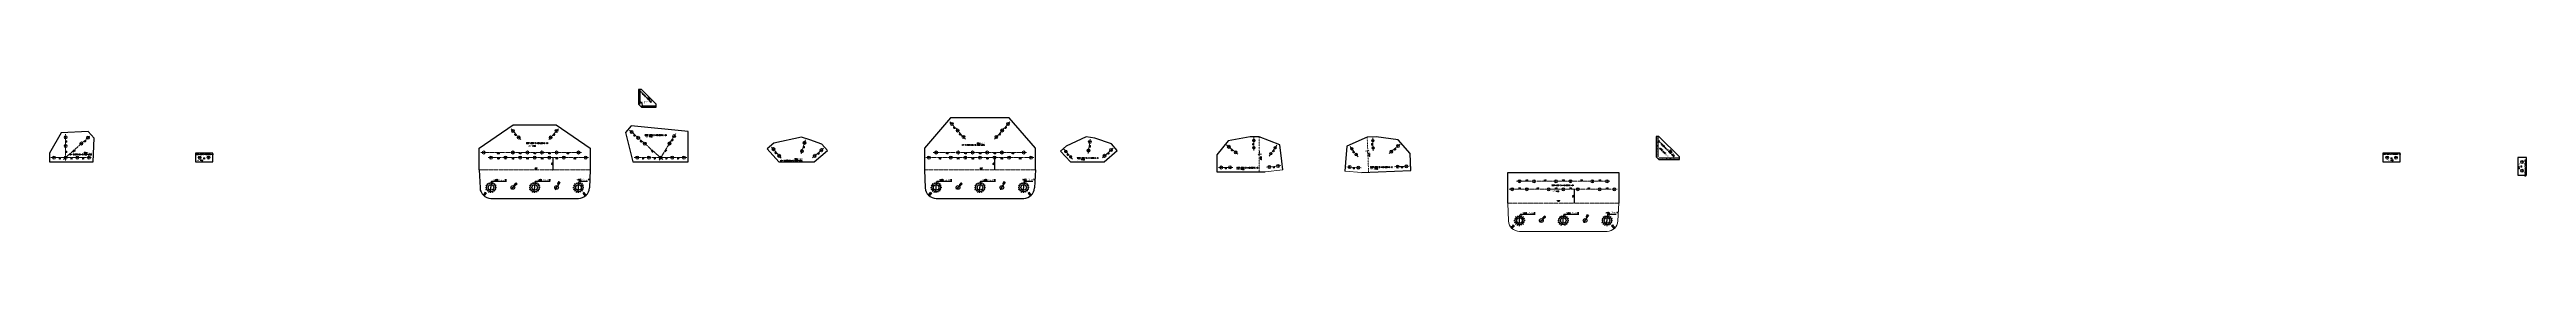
# Model space of a CAD drawing. Header units: millimetres. Extents: x -164 to 144402, y -33030 to 11430.
# Drawn here: x 54000 to 70985, y -15557 to -14581 of the extents above; entities that cross this region are included whole.
import ezdxf
from ezdxf.enums import TextEntityAlignment as Align

# ---------------------------------------------------------------- set-up
doc = ezdxf.new("R2010")
doc.units = ezdxf.units.MM
doc.header["$LTSCALE"] = 20
doc.header["$PDMODE"] = 1
doc.linetypes.add('DASHDOT2X', pattern=[1.75, 1.5, -0.125, 0, -0.125])
doc.linetypes.add('DIVIDE', pattern=[0.875, 0.5, -0.125, 0, -0.125, 0, -0.125])
for name, color, linetype, lineweight in [('1', 7, 'Continuous', 25), ('11', 3, 'Continuous', 13), ('12', 7, 'Continuous', 13), ('5', 1, 'Continuous', 13), ('7', 2, 'DASHDOT2X', 13), ('8', 3, 'DIVIDE', 13)]:
    doc.layers.add(name, color=color, linetype=linetype, lineweight=lineweight)
doc.styles.get("Standard").update_dxf_attribs({"font": 'simplex', "width": 0.7, "bigfont": 'gbhzfs.shx'})
doc.dimstyles.new('dimStyle3', dxfattribs={"dimtxt": 2.1, "dimasz": 1, "dimexe": 1.05, "dimexo": 0, "dimgap": 0.525, "dimtad": 1, "dimzin": 0, "dimdsep": 46, "dimtxsty": 'standard', "dimblk": 'OBLIQUE', "dimblk1": 'OBLIQUE', "dimblk2": 'OBLIQUE', "dimcen": 0.09, "dimadec": 0, "dimazin": 0, "dimtfac": 1, "dimtdec": 1, "dimtmove": 0, "dimatfit": 3, "dimfxl": 0, "dimtolj": 1, "dimtzin": 0, "dimarcsym": 0})

# ---------------------------------------------------------------- blocks, each defined once
blk = doc.blocks.new('M20')
for p, q in [((-0.5, 0), (0.5, 0)), ((0, -0.5), (0, 0.5))]:
    blk.add_line(p, q)
blk.add_circle((0, 0), 1)
blk = doc.blocks.new('M16')
for p, q in [((-0.7, -0.7), (0.7, 0.7)), ((-0.4, 0), (0.4, 0)), ((0, 0.4), (0, -0.4))]:
    blk.add_line(p, q)
blk.add_circle((0, 0), 1)
for radius in [0.8, 0.6, 0.4, 0.2]:
    blk.add_arc((0, 0), radius, 225, 45)
blk = doc.blocks.new('*D118')
at = {"layer": '1', "color": 0, "lineweight": -2}
for p, q in [((57451, -15050), (57450, -15050)), ((57451, -15052), (57451, -15132)), ((57451, -15135), (57450, -15135))]:
    blk.add_line(p, q, dxfattribs=at)
at = {"layer": '1', "color": 0}
for points in [[(57451, -15052), (57452, -15052), (57451, -15050)], [(57451, -15132), (57452, -15132), (57451, -15135)]]:
    blk.add_solid(points, dxfattribs=at)
at = {"layer": 'Defpoints', "color": 0}
for p in [(57451, -15050), (57451, -15135), (57451, -15135)]:
    blk.add_point(p, dxfattribs=at)
at = {"layer": '1', "color": 0, "insert": (57446, -15092), "char_height": 10, "attachment_point": 5, "rotation": 90}
blk.add_mtext('85', dxfattribs=at)
blk = doc.blocks.new('*D119')
at = {"layer": '1', "color": 0, "lineweight": -2}
for p, q in [((57165, -15264), (57163, -15266)), ((57167, -15263), (57187, -15246)), ((57206, -15230), (57189, -15245))]:
    blk.add_line(p, q, dxfattribs=at)
at = {"layer": '1', "color": 0}
for points in [[(57165, -15264), (57165, -15265), (57167, -15263)], [(57189, -15244), (57189, -15245), (57187, -15246)]]:
    blk.add_solid(points, dxfattribs=at)
at = {"layer": 'Defpoints', "color": 0}
for p in [(57167, -15263), (57187, -15246)]:
    blk.add_point(p, dxfattribs=at)
at = {"layer": '1', "color": 0, "insert": (57195, -15232), "char_height": 10, "attachment_point": 5, "rotation": 39.6855}
blk.add_mtext('∅26', dxfattribs=at)
blk = doc.blocks.new('*D120')
at = {"layer": '1', "color": 0, "lineweight": -2}
for p, q in [((57469, -15268), (57467, -15270)), ((57470, -15266), (57484, -15243)), ((57499, -15219), (57485, -15241))]:
    blk.add_line(p, q, dxfattribs=at)
at = {"layer": '1', "color": 0}
for points in [[(57468, -15268), (57469, -15268), (57470, -15266)], [(57485, -15241), (57485, -15242), (57484, -15243)]]:
    blk.add_solid(points, dxfattribs=at)
at = {"layer": 'Defpoints', "color": 0}
for p in [(57470, -15266), (57484, -15243)]:
    blk.add_point(p, dxfattribs=at)
at = {"layer": '1', "color": 0, "insert": (57490, -15224), "char_height": 10, "attachment_point": 5, "rotation": 58.3135}
blk.add_mtext('∅26', dxfattribs=at)
blk = doc.blocks.new('*D121')
at = {"layer": '1', "color": 0, "lineweight": -2}
blk.add_line((56995, -15294), (56981, -15311), dxfattribs=at)
at = {"layer": '1', "color": 0}
blk.add_solid([(56981, -15311), (56982, -15311), (56980, -15313)], dxfattribs=at)
at = {"layer": 'Defpoints', "color": 0}
for p in [(57027, -15255), (56980, -15313)]:
    blk.add_point(p, dxfattribs=at)
at = {"layer": '1', "color": 0, "insert": (56985, -15298), "char_height": 10, "attachment_point": 5, "rotation": 51.1197}
blk.add_mtext('R75', dxfattribs=at)
blk = doc.blocks.new('*D122')
at = {"layer": '1', "color": 0, "lineweight": -2}
blk.add_line((57658, -15295), (57671, -15312), dxfattribs=at)
at = {"layer": '1', "color": 0}
blk.add_solid([(57671, -15312), (57671, -15312), (57673, -15314)], dxfattribs=at)
at = {"layer": 'Defpoints', "color": 0}
for p in [(57627, -15255), (57673, -15314)]:
    blk.add_point(p, dxfattribs=at)
at = {"layer": '1', "color": 0, "insert": (57668, -15299), "char_height": 10, "attachment_point": 5, "rotation": 307.5801}
blk.add_mtext('R75', dxfattribs=at)
blk = doc.blocks.new('*D123')
at = {"layer": '1', "color": 0, "lineweight": -2}
blk.add_line((60711, -15295), (60724, -15312), dxfattribs=at)
at = {"layer": '1', "color": 0}
blk.add_solid([(60725, -15312), (60724, -15312), (60726, -15314)], dxfattribs=at)
at = {"layer": 'Defpoints', "color": 0}
for p in [(60680, -15255), (60726, -15314)]:
    blk.add_point(p, dxfattribs=at)
at = {"layer": '1', "color": 0, "insert": (60721, -15299), "char_height": 10, "attachment_point": 5, "rotation": 307.5801}
blk.add_mtext('R75', dxfattribs=at)
blk = doc.blocks.new('*D124')
at = {"layer": '1', "color": 0, "lineweight": -2}
blk.add_line((60048, -15294), (60034, -15311), dxfattribs=at)
at = {"layer": '1', "color": 0}
blk.add_solid([(60034, -15311), (60035, -15311), (60033, -15313)], dxfattribs=at)
at = {"layer": 'Defpoints', "color": 0}
for p in [(60080, -15255), (60033, -15313)]:
    blk.add_point(p, dxfattribs=at)
at = {"layer": '1', "color": 0, "insert": (60038, -15298), "char_height": 10, "attachment_point": 5, "rotation": 51.1197}
blk.add_mtext('R75', dxfattribs=at)
blk = doc.blocks.new('*D125')
at = {"layer": '1', "color": 0, "lineweight": -2}
for p, q in [((60522, -15268), (60521, -15270)), ((60523, -15266), (60537, -15243)), ((60552, -15219), (60538, -15241))]:
    blk.add_line(p, q, dxfattribs=at)
at = {"layer": '1', "color": 0}
for points in [[(60522, -15268), (60522, -15268), (60523, -15266)], [(60538, -15241), (60538, -15242), (60537, -15243)]]:
    blk.add_solid(points, dxfattribs=at)
at = {"layer": 'Defpoints', "color": 0}
for p in [(60523, -15266), (60537, -15243)]:
    blk.add_point(p, dxfattribs=at)
at = {"layer": '1', "color": 0, "insert": (60543, -15224), "char_height": 10, "attachment_point": 5, "rotation": 58.3135}
blk.add_mtext('∅26', dxfattribs=at)
blk = doc.blocks.new('*D126')
at = {"layer": '1', "color": 0, "lineweight": -2}
for p, q in [((60218, -15264), (60216, -15266)), ((60220, -15263), (60240, -15246)), ((60259, -15230), (60242, -15245))]:
    blk.add_line(p, q, dxfattribs=at)
at = {"layer": '1', "color": 0}
for points in [[(60218, -15264), (60218, -15265), (60220, -15263)], [(60242, -15244), (60242, -15245), (60240, -15246)]]:
    blk.add_solid(points, dxfattribs=at)
at = {"layer": 'Defpoints', "color": 0}
for p in [(60220, -15263), (60240, -15246)]:
    blk.add_point(p, dxfattribs=at)
at = {"layer": '1', "color": 0, "insert": (60248, -15232), "char_height": 10, "attachment_point": 5, "rotation": 39.6855}
blk.add_mtext('∅26', dxfattribs=at)
blk = doc.blocks.new('*D127')
at = {"layer": '1', "color": 0, "lineweight": -2}
for p, q in [((60479, -15050), (60479, -15050)), ((60480, -15052), (60480, -15132)), ((60479, -15135), (60479, -15135))]:
    blk.add_line(p, q, dxfattribs=at)
at = {"layer": '1', "color": 0}
for points in [[(60480, -15052), (60480, -15052), (60480, -15050)], [(60480, -15132), (60480, -15132), (60480, -15135)]]:
    blk.add_solid(points, dxfattribs=at)
at = {"layer": 'Defpoints', "color": 0}
for p in [(60480, -15050), (60480, -15135), (60480, -15135)]:
    blk.add_point(p, dxfattribs=at)
at = {"layer": '1', "color": 0, "insert": (60474, -15092), "char_height": 10, "attachment_point": 5, "rotation": 90}
blk.add_mtext('85', dxfattribs=at)
blk = doc.blocks.new('*D128')
at = {"layer": '1', "color": 0, "lineweight": -2}
for p, q in [((64218, -15492), (64216, -15494)), ((64220, -15490), (64240, -15474)), ((64259, -15458), (64242, -15472))]:
    blk.add_line(p, q, dxfattribs=at)
at = {"layer": '1', "color": 0}
for points in [[(64218, -15492), (64218, -15492), (64220, -15490)], [(64242, -15472), (64242, -15473), (64240, -15474)]]:
    blk.add_solid(points, dxfattribs=at)
at = {"layer": 'Defpoints', "color": 0}
for p in [(64220, -15490), (64240, -15474)]:
    blk.add_point(p, dxfattribs=at)
at = {"layer": '1', "color": 0, "insert": (64248, -15460), "char_height": 10, "attachment_point": 5, "rotation": 39.6855}
blk.add_mtext('∅26', dxfattribs=at)
blk = doc.blocks.new('*D129')
at = {"layer": '1', "color": 0, "lineweight": -2}
for p, q in [((64552, -15446), (64538, -15469)), ((64522, -15495), (64521, -15497)), ((64523, -15493), (64537, -15471))]:
    blk.add_line(p, q, dxfattribs=at)
at = {"layer": '1', "color": 0}
for points in [[(64522, -15495), (64522, -15496), (64523, -15493)], [(64538, -15469), (64538, -15469), (64537, -15471)]]:
    blk.add_solid(points, dxfattribs=at)
at = {"layer": 'Defpoints', "color": 0}
for p in [(64523, -15493), (64537, -15471)]:
    blk.add_point(p, dxfattribs=at)
at = {"layer": '1', "color": 0, "insert": (64543, -15451), "char_height": 10, "attachment_point": 5, "rotation": 58.3135}
blk.add_mtext('∅26', dxfattribs=at)
blk = doc.blocks.new('*D130')
at = {"layer": '12', "color": 0, "lineweight": -2}
for p, q in [((64453, -15267), (64452, -15267)), ((64454, -15270), (64454, -15360)), ((64453, -15362), (64452, -15362))]:
    blk.add_line(p, q, dxfattribs=at)
at = {"layer": '12', "color": 0}
for points in [[(64453, -15270), (64454, -15270), (64454, -15267)], [(64453, -15360), (64454, -15360), (64454, -15362)]]:
    blk.add_solid(points, dxfattribs=at)
at = {"layer": 'Defpoints', "color": 0}
for p in [(64454, -15267), (64454, -15362), (64454, -15362)]:
    blk.add_point(p, dxfattribs=at)
at = {"layer": '12', "color": 0, "insert": (64448, -15315), "char_height": 10, "attachment_point": 5, "rotation": 90}
blk.add_mtext('95', dxfattribs=at)
blk = doc.blocks.new('*D131')
at = {"layer": '12', "color": 0, "lineweight": -2}
blk.add_line((64711, -15518), (64727, -15537), dxfattribs=at)
at = {"layer": '12', "color": 0}
blk.add_solid([(64728, -15537), (64727, -15537), (64729, -15539)], dxfattribs=at)
at = {"layer": 'Defpoints', "color": 0}
for p in [(64680, -15482), (64729, -15539)]:
    blk.add_point(p, dxfattribs=at)
at = {"layer": '12', "color": 0, "insert": (64722, -15522), "char_height": 10, "attachment_point": 5, "rotation": 310.9098}
blk.add_mtext('R75', dxfattribs=at)
blk = doc.blocks.new('*D132')
at = {"layer": '12', "color": 0, "lineweight": -2}
blk.add_line((64045, -15518), (64030, -15534), dxfattribs=at)
at = {"layer": '12', "color": 0}
blk.add_solid([(64029, -15534), (64030, -15535), (64028, -15536)], dxfattribs=at)
at = {"layer": 'Defpoints', "color": 0}
for p in [(64028, -15536), (64080, -15482)]:
    blk.add_point(p, dxfattribs=at)
at = {"layer": '12', "color": 0, "insert": (64034, -15522), "char_height": 10, "attachment_point": 5, "rotation": 46.1446}
blk.add_mtext('R75', dxfattribs=at)

msp = doc.modelspace()

# ---------------------------------------------------------------- hatches: boundary and pattern name
at = {"layer": '1'}
h = msp.add_hatch(dxfattribs=at)
h.set_pattern_fill('ANSI31', color=256, scale=5, style=0)
edge = h.paths.add_edge_path()
edge.add_line((58047, -14581.45), (58047, -14681.45))
edge.add_line((58039, -14581.45), (58039, -14681.45))
h = msp.add_hatch(dxfattribs=at)
h.set_pattern_fill('ANSI31', color=256, scale=5, style=0)
edge = h.paths.add_edge_path()
edge.add_line((58059.016, -14693.477), (58159.016, -14693.566))
edge.add_line((58059.009, -14701.477), (58159.009, -14701.566))
at = {"layer": '12'}
h = msp.add_hatch(dxfattribs=at)
h.set_pattern_fill('ANSI31', color=256, scale=5, style=0)
edge = h.paths.add_edge_path()
edge.add_line((65028, -14903.557), (65028, -15043.557))
edge.add_line((65016, -14903.557), (65016, -15043.557))
h = msp.add_hatch(dxfattribs=at)
h.set_pattern_fill('ANSI31', color=256, scale=5, style=0)
edge = h.paths.add_edge_path()
edge.add_line((65036, -15051.557), (65176, -15051.557))
edge.add_line((65036, -15063.557), (65176, -15063.557))

# ---------------------------------------------------------------- linework, layer by layer
at = {"layer": '1'}
for p, q in [((58039, -14581.45), (58039, -14681.45)), ((58059, -14581.45), (58039, -14581.45)), ((58047, -14581.45), (58047, -14681.45)), ((58159.027, -14681.566), (58059, -14581.45)), ((58039, -14681.45), (58059.009, -14701.477)), ((58043.206, -14658.271), (58059.9, -14670.187)), ((58059.009, -14701.477), (58159.009, -14701.566)), ((58059.016, -14693.477), (58159.016, -14693.566)), ((58059.9, -14670.187), (58067.204, -14698.485)), ((58159.009, -14701.566), (58159.027, -14681.566)), ((60179.076, -14775.509), (60000, -14984.557)), ((60580.924, -14775.509), (60179.076, -14775.509)), ((60760, -14984.557), (60580.924, -14775.509)), ((54080, -14879.272), (54000, -15019.557)), ((54265.685, -14870.445), (54080, -14879.272)), ((54305.553, -14915.271), (54265.685, -14870.445)), ((54300, -15079.557), (54305.553, -14915.271)), ((56946.948, -14984.557), (57180.226, -14823.797)), ((57180.226, -14823.797), (57473.671, -14823.797)), ((57473.671, -14823.797), (57706.948, -14984.557)), ((57989.508, -14831.09), (57949.633, -14875.923)), ((57949.633, -14875.923), (58000, -15079.557)), ((58380, -14870.918), (57989.508, -14831.09)), ((58380, -15079.557), (58380, -14870.918)), ((59157.185, -14909.861), (58967.287, -14949.442)), ((59214.523, -14927.534), (59157.185, -14909.861)), ((59295.837, -14955.837), (59214.523, -14927.534)), ((61108.908, -14907.042), (60970.51, -14971.713)), ((61168.155, -14916.517), (61108.908, -14907.042)), ((61281.617, -14954.794), (61168.155, -14916.517)), ((62082.673, -14932.991), (62005.033, -15029.182)), ((62232.72, -14906.571), (62082.673, -14932.991)), ((62294.892, -14906.411), (62232.72, -14906.571)), ((62437.191, -14961.707), (62294.892, -14906.411)), ((63035.812, -14909.205), (62895.885, -14970.253)), ((63097.94, -14906.83), (63035.812, -14909.205)), ((63248.938, -14927.114), (63097.94, -14906.83)), ((63330.434, -15020.061), (63248.938, -14927.114)), ((65036, -14903.557), (65016, -14903.557)), ((65016, -14903.557), (65016, -15043.557)), ((65028, -14903.557), (65028, -15043.557)), ((65176, -15043.557), (65036, -14903.557)), ((54000, -15019.557), (54000, -15079.557)), ((54000, -15079.557), (54300, -15079.557)), ((55000, -15019.557), (55000, -15079.557)), ((55120, -15019.557), (55000, -15019.557)), ((55000, -15079.557), (55120, -15079.557)), ((55120, -15079.557), (55120, -15019.557)), ((56946.948, -15134.557), (56946.948, -14984.557)), ((57706.948, -14984.557), (57706.948, -15134.557)), ((58000, -15079.557), (58380, -15079.557)), ((58967.287, -14949.442), (58921.784, -14988.55)), ((58921.784, -14988.55), (59000, -15079.557)), ((59000, -15079.557), (59243.939, -15079.557)), ((59243.939, -15079.557), (59334.945, -15001.34)), ((59334.945, -15001.34), (59295.837, -14955.837)), ((60000, -14984.557), (60000, -15134.557)), ((60760, -15134.557), (60760, -14984.557)), ((60970.51, -14971.713), (60933.27, -15005.078)), ((60933.27, -15005.078), (61000, -15079.557)), ((61000, -15079.557), (61232.28, -15079.557)), ((61232.28, -15079.557), (61321.655, -14999.481)), ((61321.655, -14999.481), (61281.617, -14954.794)), ((62005.033, -15029.182), (62005.335, -15147.154)), ((62450.454, -15073.571), (62437.191, -14961.707)), ((62457.231, -15133.187), (62450.454, -15073.571)), ((62887.192, -15082.565), (62882.85, -15142.408)), ((62895.885, -14970.253), (62887.192, -15082.565)), ((63334.94, -15137.947), (63330.434, -15020.061)), ((65016, -15043.557), (65036, -15063.557)), ((65036, -15051.557), (65176, -15051.557)), ((65036, -15063.557), (65176, -15063.557)), ((65176, -15063.557), (65176, -15043.557)), ((70000, -15019.557), (70000, -15079.557)), ((70120.051, -15019.557), (70000, -15019.557)), ((70000, -15079.557), (70120.051, -15079.557)), ((70120.051, -15079.557), (70120.051, -15019.557)), ((70985, -15049.557), (70925, -15049.557)), ((70925, -15049.557), (70925, -15169.557)), ((70985, -15169.557), (70985, -15049.557)), ((56946.948, -15134.557), (56952.012, -15257.64)), ((56989.103, -15254.557), (56996.448, -15254.557)), ((56991.984, -15240.074), (56998.77, -15242.885)), ((56991.984, -15269.04), (56998.77, -15266.229)), ((57000.187, -15227.796), (57005.382, -15232.99)), ((57000.187, -15281.318), (57005.382, -15276.124)), ((57012.465, -15219.592), (57015.276, -15226.379)), ((57012.465, -15289.522), (57015.276, -15282.735)), ((57024.167, -15284.93), (57029.73, -15224.184)), ((57024.448, -15254.557), (57029.448, -15254.557)), ((57026.948, -15216.711), (57026.948, -15224.057)), ((57026.948, -15257.057), (57026.948, -15252.057)), ((57026.948, -15292.403), (57026.948, -15285.057)), ((57030.941, -15210.96), (57029.958, -15221.694)), ((57030.941, -15210.96), (57133.672, -15210.96)), ((57041.431, -15219.592), (57038.62, -15226.379)), ((57041.431, -15289.522), (57038.62, -15282.735)), ((57053.709, -15227.796), (57048.515, -15232.99)), ((57053.709, -15281.318), (57048.515, -15276.124)), ((57061.913, -15240.074), (57055.127, -15242.885)), ((57061.913, -15269.04), (57055.127, -15266.229)), ((57064.794, -15254.557), (57057.448, -15254.557)), ((57174.448, -15254.557), (57179.448, -15254.557)), ((57176.948, -15257.057), (57176.948, -15252.057)), ((57289.103, -15254.557), (57296.448, -15254.557)), ((57291.984, -15240.074), (57298.77, -15242.885)), ((57291.984, -15269.04), (57298.77, -15266.229)), ((57300.187, -15227.796), (57305.382, -15232.99)), ((57300.187, -15281.318), (57305.382, -15276.124)), ((57312.465, -15219.592), (57315.276, -15226.379)), ((57312.465, -15289.522), (57315.276, -15282.735)), ((57324.167, -15284.93), (57329.73, -15224.184)), ((57324.448, -15254.557), (57329.448, -15254.557)), ((57326.948, -15216.711), (57326.948, -15224.057)), ((57326.948, -15257.057), (57326.948, -15252.057)), ((57326.948, -15292.403), (57326.948, -15285.057)), ((57330.941, -15210.96), (57329.958, -15221.694)), ((57330.941, -15210.96), (57433.672, -15210.96)), ((57341.431, -15219.592), (57338.62, -15226.379)), ((57341.431, -15289.522), (57338.62, -15282.735)), ((57353.709, -15227.796), (57348.515, -15232.99)), ((57353.709, -15281.318), (57348.515, -15276.124)), ((57361.913, -15240.074), (57355.127, -15242.885)), ((57361.913, -15269.04), (57355.127, -15266.229)), ((57364.794, -15254.557), (57357.448, -15254.557)), ((57474.448, -15254.557), (57479.448, -15254.557)), ((57476.948, -15257.057), (57476.948, -15252.057)), ((57589.103, -15254.557), (57596.448, -15254.557)), ((57591.984, -15240.074), (57598.77, -15242.885)), ((57591.984, -15269.04), (57598.77, -15266.229)), ((57600.187, -15227.796), (57605.382, -15232.99)), ((57600.187, -15281.318), (57605.382, -15276.124)), ((57612.465, -15219.592), (57615.276, -15226.379)), ((57612.465, -15289.522), (57615.276, -15282.735)), ((57624.167, -15284.93), (57629.73, -15224.184)), ((57624.448, -15254.557), (57629.448, -15254.557)), ((57626.948, -15216.711), (57626.948, -15224.057)), ((57626.948, -15257.057), (57626.948, -15252.057)), ((57626.948, -15292.403), (57626.948, -15285.057)), ((57630.941, -15210.96), (57629.958, -15221.694)), ((57630.941, -15210.96), (57689.467, -15210.96)), ((57641.431, -15219.592), (57638.62, -15226.379)), ((57641.431, -15289.522), (57638.62, -15282.735)), ((57653.709, -15227.796), (57648.515, -15232.99)), ((57653.709, -15281.318), (57648.515, -15276.124)), ((57661.913, -15240.074), (57655.127, -15242.885)), ((57661.913, -15269.04), (57655.127, -15266.229)), ((57664.794, -15254.557), (57657.448, -15254.557)), ((57706.948, -15134.557), (57701.885, -15257.64)), ((60000, -15134.557), (60005.063, -15257.64)), ((60042.154, -15254.557), (60049.5, -15254.557)), ((60045.035, -15240.074), (60051.822, -15242.885)), ((60045.035, -15269.04), (60051.822, -15266.229)), ((60053.239, -15227.796), (60058.433, -15232.99)), ((60053.239, -15281.318), (60058.433, -15276.124)), ((60065.517, -15219.592), (60068.328, -15226.379)), ((60065.517, -15289.522), (60068.328, -15282.735)), ((60077.218, -15284.93), (60082.782, -15224.184)), ((60077.5, -15254.557), (60082.5, -15254.557)), ((60080, -15216.711), (60080, -15224.057)), ((60080, -15257.057), (60080, -15252.057)), ((60080, -15292.403), (60080, -15285.057)), ((60083.993, -15210.96), (60083.01, -15221.694)), ((60083.993, -15210.96), (60186.723, -15210.96)), ((60094.483, -15219.592), (60091.672, -15226.379)), ((60094.483, -15289.522), (60091.672, -15282.735)), ((60106.761, -15227.796), (60101.567, -15232.99)), ((60106.761, -15281.318), (60101.567, -15276.124)), ((60114.965, -15240.074), (60108.178, -15242.885)), ((60114.965, -15269.04), (60108.178, -15266.229)), ((60117.846, -15254.557), (60110.5, -15254.557)), ((60227.5, -15254.557), (60232.5, -15254.557)), ((60230, -15257.057), (60230, -15252.057)), ((60342.154, -15254.557), (60349.5, -15254.557)), ((60345.035, -15240.074), (60351.822, -15242.885)), ((60345.035, -15269.04), (60351.822, -15266.229)), ((60353.239, -15227.796), (60358.433, -15232.99)), ((60353.239, -15281.318), (60358.433, -15276.124)), ((60365.517, -15219.592), (60368.328, -15226.379)), ((60365.517, -15289.522), (60368.328, -15282.735)), ((60377.218, -15284.93), (60382.782, -15224.184)), ((60377.5, -15254.557), (60382.5, -15254.557)), ((60380, -15216.711), (60380, -15224.057)), ((60380, -15257.057), (60380, -15252.057)), ((60380, -15292.403), (60380, -15285.057)), ((60383.993, -15210.96), (60383.01, -15221.694)), ((60383.993, -15210.96), (60486.723, -15210.96)), ((60394.483, -15219.592), (60391.672, -15226.379)), ((60394.483, -15289.522), (60391.672, -15282.735)), ((60406.761, -15227.796), (60401.567, -15232.99)), ((60406.761, -15281.318), (60401.567, -15276.124)), ((60414.965, -15240.074), (60408.178, -15242.885)), ((60414.965, -15269.04), (60408.178, -15266.229)), ((60417.846, -15254.557), (60410.5, -15254.557)), ((60527.5, -15254.557), (60532.5, -15254.557)), ((60530, -15257.057), (60530, -15252.057)), ((60642.154, -15254.557), (60649.5, -15254.557)), ((60645.035, -15240.074), (60651.822, -15242.885)), ((60645.035, -15269.04), (60651.822, -15266.229)), ((60653.239, -15227.796), (60658.433, -15232.99)), ((60653.239, -15281.318), (60658.433, -15276.124)), ((60665.517, -15219.592), (60668.328, -15226.379)), ((60665.517, -15289.522), (60668.328, -15282.735)), ((60677.218, -15284.93), (60682.782, -15224.184)), ((60677.5, -15254.557), (60682.5, -15254.557)), ((60680, -15216.711), (60680, -15224.057)), ((60680, -15257.057), (60680, -15252.057)), ((60680, -15292.403), (60680, -15285.057)), ((60683.993, -15210.96), (60683.01, -15221.694)), ((60683.993, -15210.96), (60742.519, -15210.96)), ((60694.483, -15219.592), (60691.672, -15226.379)), ((60694.483, -15289.522), (60691.672, -15282.735)), ((60706.761, -15227.796), (60701.567, -15232.99)), ((60706.761, -15281.318), (60701.567, -15276.124)), ((60714.965, -15240.074), (60708.178, -15242.885)), ((60714.965, -15269.04), (60708.178, -15266.229)), ((60717.846, -15254.557), (60710.5, -15254.557)), ((60760, -15134.557), (60754.937, -15257.64)), ((62005.335, -15147.154), (62125.335, -15146.846)), ((62125.335, -15146.846), (62337.033, -15146.852)), ((62998.561, -15150.804), (63334.94, -15137.947)), ((64000, -15362.129), (64000, -15152.129)), ((64000, -15152.129), (64760, -15152.129)), ((64760, -15152.129), (64760, -15362.129)), ((70925, -15169.557), (70985, -15169.557)), ((57023.939, -15287.419), (57023.711, -15289.909)), ((57026.948, -15329.557), (57626.948, -15329.557)), ((57323.939, -15287.419), (57323.711, -15289.909)), ((57623.939, -15287.419), (57623.711, -15289.909)), ((60076.99, -15287.419), (60076.762, -15289.909)), ((60080, -15329.557), (60680, -15329.557)), ((60376.99, -15287.419), (60376.762, -15289.909)), ((60676.99, -15287.419), (60676.762, -15289.909)), ((64053.239, -15455.369), (64058.433, -15460.563)), ((64065.517, -15447.165), (64068.328, -15453.951)), ((64077.218, -15512.502), (64082.782, -15451.757)), ((64080, -15444.284), (64080, -15451.629)), ((64083.993, -15438.532), (64083.01, -15449.267)), ((64083.993, -15438.532), (64186.723, -15438.532)), ((64094.483, -15447.165), (64091.672, -15453.951)), ((64106.761, -15455.369), (64101.567, -15460.563)), ((64353.239, -15455.369), (64358.433, -15460.563)), ((64365.517, -15447.165), (64368.328, -15453.951)), ((64377.218, -15512.502), (64382.782, -15451.757)), ((64380, -15444.284), (64380, -15451.629)), ((64383.993, -15438.532), (64383.01, -15449.267)), ((64383.993, -15438.532), (64486.723, -15438.532)), ((64394.483, -15447.165), (64391.672, -15453.951)), ((64406.761, -15455.369), (64401.567, -15460.563)), ((64653.239, -15455.369), (64658.433, -15460.563)), ((64665.517, -15447.165), (64668.328, -15453.951)), ((64677.218, -15512.502), (64682.782, -15451.757)), ((64680, -15444.284), (64680, -15451.629)), ((64683.993, -15438.532), (64683.01, -15449.267)), ((64683.993, -15438.532), (64742.519, -15438.532)), ((64694.483, -15447.165), (64691.672, -15453.951)), ((64706.761, -15455.369), (64701.567, -15460.563)), ((64042.154, -15482.129), (64049.5, -15482.129)), ((64045.035, -15467.647), (64051.822, -15470.458)), ((64045.035, -15496.612), (64051.822, -15493.801)), ((64053.239, -15508.89), (64058.433, -15503.696)), ((64065.517, -15517.094), (64068.328, -15510.308)), ((64076.99, -15514.992), (64076.762, -15517.482)), ((64077.5, -15482.129), (64082.5, -15482.129)), ((64080, -15484.629), (64080, -15479.629)), ((64080, -15519.975), (64080, -15512.629)), ((64094.483, -15517.094), (64091.672, -15510.308)), ((64106.761, -15508.89), (64101.567, -15503.696)), ((64114.965, -15467.647), (64108.178, -15470.458)), ((64114.965, -15496.612), (64108.178, -15493.801)), ((64117.846, -15482.129), (64110.5, -15482.129)), ((64227.5, -15482.129), (64232.5, -15482.129)), ((64230, -15484.629), (64230, -15479.629)), ((64342.154, -15482.129), (64349.5, -15482.129)), ((64345.035, -15467.647), (64351.822, -15470.458)), ((64345.035, -15496.612), (64351.822, -15493.801)), ((64353.239, -15508.89), (64358.433, -15503.696)), ((64365.517, -15517.094), (64368.328, -15510.308)), ((64377.5, -15482.129), (64382.5, -15482.129)), ((64380, -15484.629), (64380, -15479.629)), ((64394.483, -15517.094), (64391.672, -15510.308)), ((64406.761, -15508.89), (64401.567, -15503.696)), ((64414.965, -15467.647), (64408.178, -15470.458)), ((64414.965, -15496.612), (64408.178, -15493.801)), ((64417.846, -15482.129), (64410.5, -15482.129)), ((64527.5, -15482.129), (64532.5, -15482.129)), ((64530, -15484.629), (64530, -15479.629)), ((64645.035, -15467.647), (64651.822, -15470.458)), ((64645.035, -15496.612), (64651.822, -15493.801)), ((64653.239, -15508.89), (64658.433, -15503.696)), ((64665.517, -15517.094), (64668.328, -15510.308)), ((64677.5, -15482.129), (64682.5, -15482.129)), ((64680, -15484.629), (64680, -15479.629)), ((64680, -15519.975), (64680, -15512.629)), ((64694.483, -15517.094), (64691.672, -15510.308)), ((64706.761, -15508.89), (64701.567, -15503.696)), ((64714.965, -15467.647), (64708.178, -15470.458)), ((64714.965, -15496.612), (64708.178, -15493.801)), ((64717.846, -15482.129), (64710.5, -15482.129))]:
    msp.add_line(p, q, dxfattribs=at)
for centre, radius in [((57026.948, -15254.557), 30.5), ((57026.948, -15254.557), 19), ((57176.948, -15254.557), 13), ((57326.948, -15254.557), 30.5), ((57326.948, -15254.557), 19), ((57476.948, -15254.557), 13), ((57626.948, -15254.557), 30.5), ((57626.948, -15254.557), 19), ((60080, -15254.557), 30.5), ((60080, -15254.557), 19), ((60230, -15254.557), 13), ((60380, -15254.557), 30.5), ((60380, -15254.557), 19), ((60530, -15254.557), 13), ((60680, -15254.557), 30.5), ((60680, -15254.557), 19), ((64080, -15482.129), 30.5), ((64380, -15482.129), 30.5), ((64680, -15482.129), 30.5), ((64080, -15482.129), 19), ((64230, -15482.129), 13), ((64380, -15482.129), 19), ((64530, -15482.129), 13), ((64680, -15482.129), 19)]:
    msp.add_circle(centre, radius, dxfattribs=at)
for centre, start, end in [((57026.948, -15254.557), 182.3557075, 270), ((57626.948, -15254.557), 270, 357.6442925), ((60080, -15254.557), 182.3557075, 270), ((60680, -15254.557), 270, 357.6442925)]:
    msp.add_arc(centre, 75, start, end, dxfattribs=at)
for points in [[(57023.524, -15287.381), (57024.353, -15287.457), (57024.167, -15284.93)], [(57029.543, -15221.656), (57030.373, -15221.732), (57029.73, -15224.184)], [(57323.524, -15287.381), (57324.353, -15287.457), (57324.167, -15284.93)], [(57329.543, -15221.656), (57330.373, -15221.732), (57329.73, -15224.184)], [(57623.524, -15287.381), (57624.353, -15287.457), (57624.167, -15284.93)], [(57629.543, -15221.656), (57630.373, -15221.732), (57629.73, -15224.184)], [(60076.575, -15287.381), (60077.405, -15287.457), (60077.218, -15284.93)], [(60082.595, -15221.656), (60083.425, -15221.732), (60082.782, -15224.184)], [(60376.575, -15287.381), (60377.405, -15287.457), (60377.218, -15284.93)], [(60382.595, -15221.656), (60383.425, -15221.732), (60382.782, -15224.184)], [(60676.575, -15287.381), (60677.405, -15287.457), (60677.218, -15284.93)], [(60682.595, -15221.656), (60683.425, -15221.732), (60682.782, -15224.184)], [(64082.595, -15449.229), (64083.425, -15449.305), (64082.782, -15451.757)], [(64382.595, -15449.229), (64383.425, -15449.305), (64382.782, -15451.757)], [(64682.595, -15449.229), (64683.425, -15449.305), (64682.782, -15451.757)], [(64076.575, -15514.954), (64077.405, -15515.03), (64077.218, -15512.502)]]:
    msp.add_solid(points, dxfattribs=at)
at = {"layer": '12'}
for p, q in [((62295.195, -15024.631), (62286.899, -15029.626)), ((62295.195, -15024.631), (62310.195, -15024.593)), ((62296.144, -15004.628), (62296.182, -15019.628)), ((62298.177, -15017.623), (62296.172, -15015.628)), ((62296.182, -15019.628), (62298.177, -15017.623)), ((63039.43, -15003.853), (63024.441, -15004.426)), ((63038.621, -15008.888), (63036.699, -15010.963)), ((63036.699, -15010.963), (63038.774, -15012.885)), ((63039.194, -15023.877), (63038.621, -15008.888)), ((63039.43, -15003.853), (63047.543, -14998.565)), ((64000, -15362.129), (64005.063, -15485.212)), ((64760, -15362.129), (64754.937, -15485.212)), ((64080, -15557.129), (64680, -15557.129))]:
    msp.add_line(p, q, dxfattribs=at)
for centre, start, end in [((64080, -15482.129), 182.3557075, 270), ((64680, -15482.129), 270, 357.6442925)]:
    msp.add_arc(centre, 75, start, end, dxfattribs=at)
at = {"layer": '7'}
for p, q in [((54095.081, -15062.876), (54278.119, -14899.466)), ((54110, -15069.557), (54110, -14889.269)), ((57230.917, -14925.925), (57164.459, -14851.203)), ((57422.979, -14925.925), (57489.438, -14851.203)), ((58204.944, -15062.848), (57977.042, -14860.152)), ((58179.345, -15066.482), (58293.887, -14884.534)), ((59153.453, -15023.817), (59182.908, -14928.254)), ((60280.313, -14922.474), (60173.981, -14802.919)), ((60479.687, -14922.474), (60586.019, -14802.919)), ((61121.161, -15020.399), (61136.952, -14921.654)), ((62257.963, -15001.506), (62257.732, -14911.507)), ((63076.586, -15002.716), (63073.149, -14912.782)), ((54010, -15049.557), (54290, -15049.557)), ((57646.948, -15014.557), (56956.948, -15014.557)), ((57696.948, -15049.557), (57006.948, -15049.557)), ((58370, -15049.557), (58010, -15049.557)), ((59016.234, -15052.419), (58951.053, -14976.58)), ((59231.968, -15050.287), (59307.807, -14985.107)), ((60750, -15049.557), (60010, -15049.557)), ((60700, -15014.557), (60060, -15014.557)), ((61015.283, -15059.151), (60955.226, -14992.119)), ((61219.709, -15050.54), (61294.188, -14983.81)), ((62149.427, -15025.424), (62071.612, -14962.616)), ((62344.546, -15115.804), (62443.906, -15104.509)), ((62363.599, -15038.49), (62415.492, -14964.958)), ((62994.732, -15120.447), (62894.995, -15113.21)), ((62972.545, -15043.974), (62917.698, -14972.617)), ((63186.007, -15022.19), (63261.197, -14956.264)), ((63223.874, -15112.17), (63323.801, -15108.351)), ((57706.948, -15134.557), (56946.948, -15134.557)), ((60760, -15134.557), (60000, -15134.557)), ((62115.258, -15116.872), (62015.258, -15117.128)), ((64010, -15267.129), (64750, -15267.129)), ((64060, -15212.129), (64700, -15212.129)), ((64000, -15362.129), (64760, -15362.129))]:
    msp.add_line(p, q, dxfattribs=at)
at = {"layer": '7', "color": 0, "linetype": 'ByBlock'}
for p, q in [((62337.033, -15146.852), (62457.231, -15133.187)), ((62998.561, -15150.804), (62882.85, -15142.408))]:
    msp.add_line(p, q, dxfattribs=at)
at = {"layer": '8'}
for p, q in [((62294.892, -14906.411), (62295.508, -15146.85)), ((63044.978, -15149.03), (63035.812, -14909.205))]:
    msp.add_line(p, q, dxfattribs=at)

# ---------------------------------------------------------------- block references
at = {"layer": '5'}
for name, p, xscale, yscale, zscale in [('M20', (54110, -14909.269), 10.75, 10.75, 10.75), ('M20', (54218.361, -14952.642), 10.75, 10.75, 10.75), ('M20', (54263.2, -14912.786), 10.75, 10.75, 10.75), ('M20', (57177.751, -14866.148), -10.75, 10.75, 10.75), ('M20', (57217.626, -14910.981), -10.75, 10.75, 10.75), ('M20', (57436.271, -14910.981), -10.75, 10.75, 10.75), ('M20', (57476.146, -14866.148), -10.75, 10.75, 10.75), ('M20', (57991.987, -14873.444), 10.75, 10.75, 10.75), ('M20', (58036.82, -14913.319), 10.75, 10.75, 10.75), ('M20', (58081.653, -14953.193), 10.75, 10.75, 10.75), ('M20', (58251.267, -14952.236), 10.75, 10.75, 10.75), ('M20', (58283.232, -14901.46), 10.75, 10.75, 10.75), ('M20', (59177.017, -14947.367), 10.75, 10.75, 10.75), ('M20', (60187.273, -14817.863), 10.75, 10.75, 10.75), ('M20', (60227.147, -14862.696), 10.75, 10.75, 10.75), ('M20', (60267.022, -14907.53), 10.75, 10.75, 10.75), ('M20', (60492.978, -14907.53), 10.75, 10.75, 10.75), ('M20', (60532.853, -14862.696), 10.75, 10.75, 10.75), ('M20', (60572.727, -14817.863), 10.75, 10.75, 10.75), ('M20', (61133.794, -14941.403), 10.75, 10.75, 10.75), ('M16', (62257.784, -14931.507), 8.75, 8.75, 8.75), ('M16', (63073.913, -14932.767), 8.75, 8.75, 8.75), ('M20', (54030, -15049.557), 10.75, 10.75, 10.75), ('M20', (54110, -14969.265), 10.75, 10.75, 10.75), ('M20', (54110, -15049.557), 10.75, 10.75, 10.75), ('M20', (54190, -15049.557), 10.75, 10.75, 10.75), ('M20', (54270, -15049.557), 10.75, 10.75, 10.75), ('M20', (55030, -15049.557), 10.75, 10.75, 10.75), ('M20', (55090, -15049.557), 10.75, 10.75, 10.75), ('M20', (56976.948, -15014.557), -10.75, 10.75, 10.75), ('M20', (57026.948, -15049.557), -10.75, 10.75, 10.75), ('M20', (57126.948, -15049.557), -10.75, 10.75, 10.75), ('M20', (57176.948, -15014.557), -10.75, 10.75, 10.75), ('M20', (57226.948, -15049.557), -10.75, 10.75, 10.75), ('M20', (57276.948, -15014.557), -10.75, 10.75, 10.75), ('M20', (57326.948, -15049.557), -10.75, 10.75, 10.75), ('M20', (57376.948, -15014.557), -10.75, 10.75, 10.75), ('M20', (57426.948, -15049.557), -10.75, 10.75, 10.75), ('M20', (57476.948, -15014.557), -10.75, 10.75, 10.75), ('M20', (57526.948, -15049.557), -10.75, 10.75, 10.75), ('M20', (57626.948, -15014.557), -10.75, 10.75, 10.75), ('M20', (57676.948, -15049.557), -10.75, 10.75, 10.75), ('M20', (58030, -15049.557), 10.75, 10.75, 10.75), ('M20', (58110, -15049.557), 10.75, 10.75, 10.75), ('M20', (58190, -15049.557), 10.75, 10.75, 10.75), ('M20', (58270, -15049.557), 10.75, 10.75, 10.75), ('M20', (58350, -15049.557), 10.75, 10.75, 10.75), ('M20', (58964.089, -14991.748), 10.75, 10.75, 10.75), ('M20', (59003.198, -15037.251), 10.75, 10.75, 10.75), ('M20', (59159.344, -15004.705), 10.75, 10.75, 10.75), ('M20', (59247.136, -15037.251), 10.75, 10.75, 10.75), ('M20', (59292.639, -14998.143), 10.75, 10.75, 10.75), ('M20', (60030, -15049.557), 10.75, 10.75, 10.75), ('M20', (60080, -15014.557), 10.75, 10.75, 10.75), ('M20', (60180, -15049.557), 10.75, 10.75, 10.75), ('M20', (60230, -15014.557), 10.75, 10.75, 10.75), ('M20', (60280, -15049.557), 10.75, 10.75, 10.75), ('M20', (60330, -15014.557), 10.75, 10.75, 10.75), ('M20', (60380, -15049.557), 10.75, 10.75, 10.75), ('M20', (60430, -15014.557), 10.75, 10.75, 10.75), ('M20', (60480, -15049.557), 10.75, 10.75, 10.75), ('M20', (60530, -15014.557), 10.75, 10.75, 10.75), ('M20', (60580, -15049.557), 10.75, 10.75, 10.75), ('M20', (60680, -15014.557), 10.75, 10.75, 10.75), ('M20', (60730, -15049.557), 10.75, 10.75, 10.75), ('M16', (60968.572, -15007.015), 8.75, 8.75, 8.75), ('M16', (61001.937, -15044.255), 8.75, 8.75, 8.75), ('M20', (61124.319, -15000.65), 10.75, 10.75, 10.75), ('M20', (61234.605, -15037.194), 10.75, 10.75, 10.75), ('M20', (61279.292, -14997.156), 10.75, 10.75, 10.75), ('M20', (62035.258, -15117.077), 10.75, 10.75, 10.75), ('M20', (62087.175, -14975.177), 10.75, 10.75, 10.75), ('M20', (62095.258, -15116.923), 10.75, 10.75, 10.75), ('M20', (62133.864, -15012.862), 10.75, 10.75, 10.75), ('M16', (62257.912, -14981.506), 8.75, 8.75, 8.75), ('M20', (62364.418, -15113.545), 10.75, 10.75, 10.75), ('M16', (62375.131, -15022.15), 8.75, 8.75, 8.75), ('M16', (62403.96, -14981.298), 8.75, 8.75, 8.75), ('M20', (62424.034, -15106.768), 10.75, 10.75, 10.75), ('M20', (62914.942, -15114.658), 10.75, 10.75, 10.75), ('M16', (62929.887, -14988.474), 8.75, 8.75, 8.75), ('M16', (62960.357, -15028.117), 8.75, 8.75, 8.75), ('M20', (62974.785, -15119), 10.75, 10.75, 10.75), ('M16', (63075.822, -14982.73), 8.75, 8.75, 8.75), ('M20', (63201.045, -15009.005), 10.75, 10.75, 10.75), ('M20', (63243.859, -15111.407), 10.75, 10.75, 10.75), ('M20', (63246.159, -14969.449), 10.75, 10.75, 10.75), ('M20', (63303.816, -15109.115), 10.75, 10.75, 10.75), ('M20', (70030.051, -15049.557), 10.75, 10.75, 10.75), ('M20', (70090.051, -15049.557), 10.75, 10.75, 10.75), ('M20', (70955, -15079.557), 10.75, 10.75, 10.75), ('M20', (70955, -15139.557), 10.75, 10.75, 10.75)]:
    msp.add_blockref(name, p, dxfattribs=dict(at, xscale=xscale, yscale=yscale, zscale=zscale))
at = {"layer": '5', "xscale": -10.75, "yscale": 10.75, "zscale": 10.75, "rotation": 180}
for p in [(64030, -15267.129), (64080, -15212.129), (64130, -15267.129), (64180, -15212.129), (64280, -15267.129), (64330, -15212.129), (64380, -15267.129), (64430, -15212.129), (64480, -15267.129), (64580, -15212.129), (64630, -15267.129), (64680, -15212.129), (64730, -15267.129)]:
    msp.add_blockref('M20', p, dxfattribs=at)

# ---------------------------------------------------------------- texts
at = {"layer": '1', "insert": (58061.51, -14659.996), "char_height": 3.55412, "width": 48.70214, "attachment_point": 1}
msp.add_mtext('{\\fSimSun|b0|i0|c134|p0;打坡口与角钢201P、202P、205P、206P、278P、279P、282P、283P焊}', dxfattribs=at)
at = {"layer": '1', "char_height": 10, "attachment_point": 5, "rotation": 1.6452317}
for insert in [(57089.58, -15203.416), (57389.58, -15203.416), (57658.546, -15201.49), (60142.632, -15203.416), (60442.632, -15203.416), (60711.597, -15201.49), (64142.632, -15430.988), (64442.632, -15430.988), (64711.597, -15429.062)]:
    msp.add_mtext('{\\fSimSun|b0|i0|c134|p54;钻}∅61{\\fSimSun|b0|i0|c134|p54;、焊2-134}H', dxfattribs=dict(at, insert=insert))
at = {"layer": '11', "width": 0.7}
for s, rotation, p in [('60', 90, (54111.5, -14939.267)), ('60', 41.8086685, (54241.78, -14933.832)), ('60', 311.6503767, (57196.567, -14889.561)), ('60', 48.3496233, (57457.329, -14889.561)), ('60', 318.3500764, (58013.407, -14894.502)), ('60', 318.3500764, (58058.24, -14934.377)), ('60', 57.8082031, (58268.519, -14927.647)), ('60', 311.6499236, (60206.089, -14841.277)), ('60', 311.6499236, (60245.964, -14886.11)), ('60', 48.3500764, (60514.036, -14886.11)), ('60', 48.3500764, (60553.911, -14841.277)), ('80', 90, (54111.5, -15009.411)), ('145', 41.8086685, (54165.18, -15002.217)), ('145', 318.3500764, (58134.83, -15002.496)), ('115', 57.8082031, (58221.903, -15001.696)), ('60', 310.6777229, (58982.506, -15015.477)), ('60', 72.8695198, (59169.614, -14976.477)), ('60', 40.6777229, (59270.865, -15018.835)), ('50', 311.8588702, (60984.138, -15026.636)), ('60', 80.9142226, (61130.538, -14971.263)), ('60', 41.8588702, (61257.949, -15018.292)), ('60', 321.0913877, (62109.577, -14995.187)), ('50', 270.1467193, (62256.348, -14956.51)), ('50', 54.7886441, (62390.771, -15002.589)), ('60', 6.485674, (62394.396, -15111.647)), ('50', 307.5468984, (62943.932, -15009.21)), ('50', 272.1888232, (63073.369, -14957.806)), ('60', 41.2441548, (63224.591, -14990.355)), ('60', 2.1888232, (63273.895, -15111.76)), ('60', 270, (70953.5, -15109.557)), ('60', 0.1467193, (62065.262, -15118.5)), ('60', 355.8498685, (62944.755, -15118.325))]:
    msp.add_text(s, height=8, rotation=rotation, dxfattribs=at).set_placement(p, align=Align.TOP_CENTER)
for s, p in [('80', (54070, -15051.057)), ('80', (54150, -15051.057)), ('80', (54230, -15051.057)), ('60', (55060, -15051.057)), ('200', (57076.948, -15016.057)), ('100', (57076.948, -15051.057)), ('100', (57176.948, -15051.057)), ('100', (57226.948, -15016.057)), ('100', (57276.948, -15051.057)), ('100', (57326.948, -15016.057)), ('100', (57376.948, -15051.057)), ('100', (57426.948, -15016.057)), ('100', (57476.948, -15051.057)), ('150', (57551.948, -15016.057)), ('150', (57601.948, -15051.057)), ('80', (58070, -15051.057)), ('80', (58150, -15051.057)), ('80', (58230, -15051.057)), ('80', (58310, -15051.057)), ('150', (60105, -15051.057)), ('150', (60155, -15016.057)), ('100', (60230, -15051.057)), ('100', (60280, -15016.057)), ('100', (60330, -15051.057)), ('100', (60380, -15016.057)), ('100', (60430, -15051.057)), ('100', (60480, -15016.057)), ('100', (60530, -15051.057)), ('150', (60605, -15016.057)), ('150', (60655, -15051.057)), ('60', (70060.051, -15051.057)), ('100', (64080, -15257.629)), ('100', (64130, -15202.629)), ('150', (64205, -15257.629)), ('150', (64255, -15202.629)), ('100', (64330, -15257.629)), ('100', (64380, -15202.629)), ('100', (64430, -15257.629)), ('150', (64505, -15202.629)), ('150', (64555, -15257.629)), ('100', (64630, -15202.629)), ('100', (64680, -15257.629))]:
    msp.add_text(s, height=8, dxfattribs=at).set_placement(p, align=Align.TOP_CENTER)
at = {"layer": '12', "width": 0.7}
for s, height, rotation, p in [('5B2F-ZBCK 2-135H#Q345 -8 ', 5.6, 134.9744948, (58129.118, -14665.308)), ('存档编号：1138 ', 5.6, 134.9744948, (58134.664, -14659.767)), ('5B2F-ZBCK 2-131H#Q345 -24 ', 8, 180, (54288.286, -15021.204)), ('存档编号：1138 ', 8, 180, (54288.286, -15010.004)), ('5B2F-ZBCK 2-139H#Q345 -24 ', 8, 180, (59162.075, -15063.606)), ('存档编号：1138 ', 8, 180, (59162.075, -15052.406)), ('5B2F-ZBCK 2-139AH#Q345 -24 ', 8, 180, (60412.311, -14956.081)), ('存档编号：1138 ', 8, 180, (60412.311, -14944.881)), ('5B2F-ZBCK 2-142H#Q345 -8 ', 8, 359.9986161, (62140.422, -15125.647)), ('5B2F-ZBCK 2-142AH#Q345 -8 ', 8, 359.9793752, (63057.085, -15121.274)), ('5B2F-ZBCK 2-144H#Q345 -12 ', 8, 135, (65144.749, -15037.762)), ('打坡口与角钢297P、298P焊', 8, 135, (65109.236, -15041.478)), ('存档编号：1138 ', 8, 135, (65152.669, -15029.843)), ('存档编号：1138 ', 6.4, 270, (70928.579, -15085.899)), ('5B2F-ZBCK 2-150A#Q235 -8 ', 6.4, 270, (70972.996, -15062.895)), ('存档编号：1138 ', 8, 359.9986161, (62140.421, -15136.847)), ('存档编号：1138 ', 8, 359.9793752, (63057.081, -15132.474))]:
    msp.add_text(s, height=height, rotation=rotation, dxfattribs=at).set_placement(p, align=Align.BOTTOM_LEFT)
for s, height, p in [('5B2F-ZBCK 2-133H#Q345 -24 ', 8, (57268.374, -14956.442)), ('存档编号：1138 ', 8, (58081.832, -14912.086)), ('5B2F-ZBCK 2-138H#Q345 -24 ', 8, (58081.832, -14900.886)), ('5B2F-ZBCK 2-132#Q235 -24 ', 6.4, (55006.848, -15032.519)), ('存档编号：1138 ', 6.4, (55009.668, -15074.163)), ('存档编号：1138 ', 8, (57280.976, -14976.154)), ('存档编号：1138 ', 8, (61046.14, -15069.557)), ('5B2F-ZBCK 2-141H#Q345 -6 ', 8, (61046.14, -15058.357)), ('5B2F-ZBCK 2-150#Q235 -10 ', 6.4, (70004.832, -15030.096)), ('存档编号：1138 ', 6.4, (70030.363, -15073.376)), ('正曲50°', 8, (57318.443, -15130.631)), ('正曲50°', 8, (60371.495, -15130.631)), ('存档编号：1138 ', 8, (64299.813, -15287.365)), ('5B2F-ZBCK 2-143H#Q345 -24 ', 8, (64300.908, -15246.617)), ('正曲50°', 8, (64330.447, -15353.886))]:
    msp.add_text(s, height=height, dxfattribs=at).set_placement(p, align=Align.BOTTOM_LEFT)
for rotation, p in [(270.1467193, (62300.119, -15048.267)), (272.1888232, (63043.268, -15025.722))]:
    msp.add_text('正曲33.8°', height=8, rotation=rotation, dxfattribs=at).set_placement(p, align=Align.BOTTOM_CENTER)

# ---------------------------------------------------------------- dimensions: what is measured, and where the dimension line sits
at = {"layer": '1'}
for p1, p2, picture, middle in [((57451.388, -15049.557), (57451.388, -15134.557), '*D118', (57445.863, -15092.057)), ((60480, -15049.557), (60480, -15134.557), '*D127', (60474.475, -15092.057))]:
    dim = msp.add_aligned_dim(p1=p1, p2=p2, distance=0, dimstyle='dimStyle3', override={"dimtxt": 10, "dimasz": 2.5, "dimexo": 0.625, "dimzin": 8, "dimcen": 2.5, "dimtdec": 2, "dimtolj": 0, "dimtzin": 8}, dxfattribs=at)
    dim.commit()
    dim.dimension.update_dxf_attribs({"geometry": picture, "text_midpoint": middle})
for center, mpoint, picture, middle in [((57026.948, -15254.557), (56979.871, -15312.941), '*D121', (56989.159, -15301.423)), ((57626.948, -15254.557), (57672.689, -15313.995), '*D122', (57663.665, -15302.268)), ((60080, -15254.557), (60032.923, -15312.941), '*D124', (60042.211, -15301.423)), ((60680, -15254.557), (60725.74, -15313.995), '*D123', (60716.716, -15302.268))]:
    dim = msp.add_radius_dim(center=center, mpoint=mpoint, dimstyle='dimStyle3', override={"dimtxt": 10, "dimasz": 2.5, "dimexo": 0.625, "dimzin": 8, "dimcen": 2.5, "dimtdec": 2, "dimtolj": 0, "dimtzin": 8}, dxfattribs=at)
    dim.commit()
    dim.dimension.update_dxf_attribs({"geometry": picture, "text_midpoint": middle, "dimtype": 164})
for p1, p2, picture, middle in [((57166.944, -15262.858), (57186.953, -15246.255), '*D119', (57198.881, -15236.357)), ((57470.12, -15265.619), (57483.777, -15243.495), '*D120', (57494.237, -15226.549)), ((60219.996, -15262.858), (60240.004, -15246.255), '*D126', (60251.933, -15236.357)), ((60523.171, -15265.619), (60536.829, -15243.495), '*D125', (60547.289, -15226.549)), ((64219.996, -15490.431), (64240.004, -15473.828), '*D128', (64251.933, -15463.93)), ((64523.171, -15493.192), (64536.829, -15471.067), '*D129', (64547.289, -15454.122))]:
    dim = msp.add_diameter_dim_2p(p1=p1, p2=p2, dimstyle='dimStyle3', override={"dimtxt": 10, "dimasz": 2.5, "dimexo": 0.625, "dimzin": 8, "dimcen": 2.5, "dimtdec": 2, "dimtolj": 0, "dimtzin": 8}, dxfattribs=at)
    dim.commit()
    dim.dimension.update_dxf_attribs({"geometry": picture, "text_midpoint": middle, "dimtype": 163})
at = {"layer": '12'}
dim = msp.add_aligned_dim(p1=(64453.676, -15267.129), p2=(64453.676, -15362.129), distance=0, dimstyle='dimStyle3', override={"dimtxt": 10, "dimasz": 2.5, "dimexe": 1.25, "dimexo": 0.625, "dimgap": 0.625, "dimzin": 8, "dimcen": 2.5, "dimtdec": 2, "dimtolj": 0, "dimtzin": 8}, dxfattribs=at)
dim.commit()
dim.dimension.update_dxf_attribs({"geometry": '*D130', "text_midpoint": (64448.051, -15314.629)})
for center, mpoint, picture, middle in [((64080, -15482.129), (64028.037, -15536.211), '*D132', (64038.285, -15525.545)), ((64680, -15482.129), (64729.115, -15538.81), '*D131', (64717.771, -15525.718))]:
    dim = msp.add_radius_dim(center=center, mpoint=mpoint, dimstyle='dimStyle3', override={"dimtxt": 10, "dimasz": 2.5, "dimexe": 1.25, "dimexo": 0.625, "dimgap": 0.625, "dimzin": 8, "dimcen": 2.5, "dimtdec": 2, "dimtolj": 0, "dimtzin": 8}, dxfattribs=at)
    dim.commit()
    dim.dimension.update_dxf_attribs({"geometry": picture, "text_midpoint": middle, "dimtype": 164})

doc.saveas('drawing.dxf')
